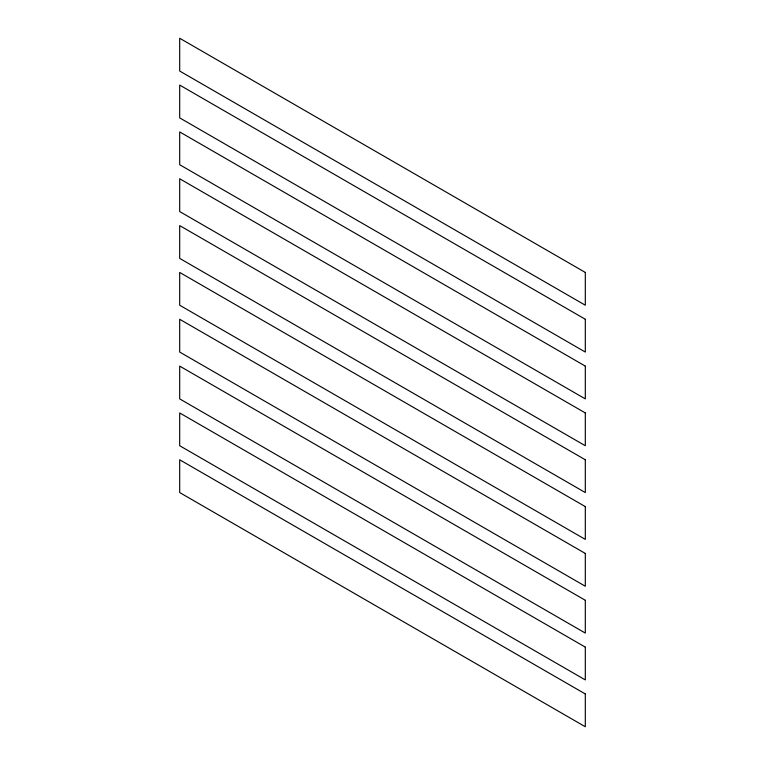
<?xml version="1.0" encoding="UTF-8"?>
<svg xmlns="http://www.w3.org/2000/svg" width="765" height="765" viewBox="0 0 765 765"><rect width="100%" height="100%" fill="white"/><g stroke="black" fill="none" stroke-linecap="round" stroke-linejoin="round"><path stroke-width="1.15" d="M585.311 272.436L179.689 38.25L179.689 71.04L585.311 305.216L585.311 272.436M585.311 319.273L179.689 85.087L179.689 117.877L585.311 352.053L585.311 319.273M585.311 366.11L179.689 131.924L179.689 164.714L585.311 398.89L585.311 366.11M585.311 412.947L179.689 178.761L179.689 211.551L585.311 445.727L585.311 412.947M585.311 459.775L179.689 225.599L179.689 258.388L585.311 492.564L585.311 459.775M585.311 506.612L179.689 272.436L179.689 305.225L585.311 539.402L585.311 506.612M585.311 553.449L179.689 319.273L179.689 352.053L585.311 586.239L585.311 553.449M585.311 600.286L179.689 366.11L179.689 398.89L585.311 633.076L585.311 600.286M585.311 647.123L179.689 412.947L179.689 445.727L585.311 679.913L585.311 647.123M585.311 693.96L179.689 459.784L179.689 492.564L585.311 726.75L585.311 693.96"/></g></svg>
